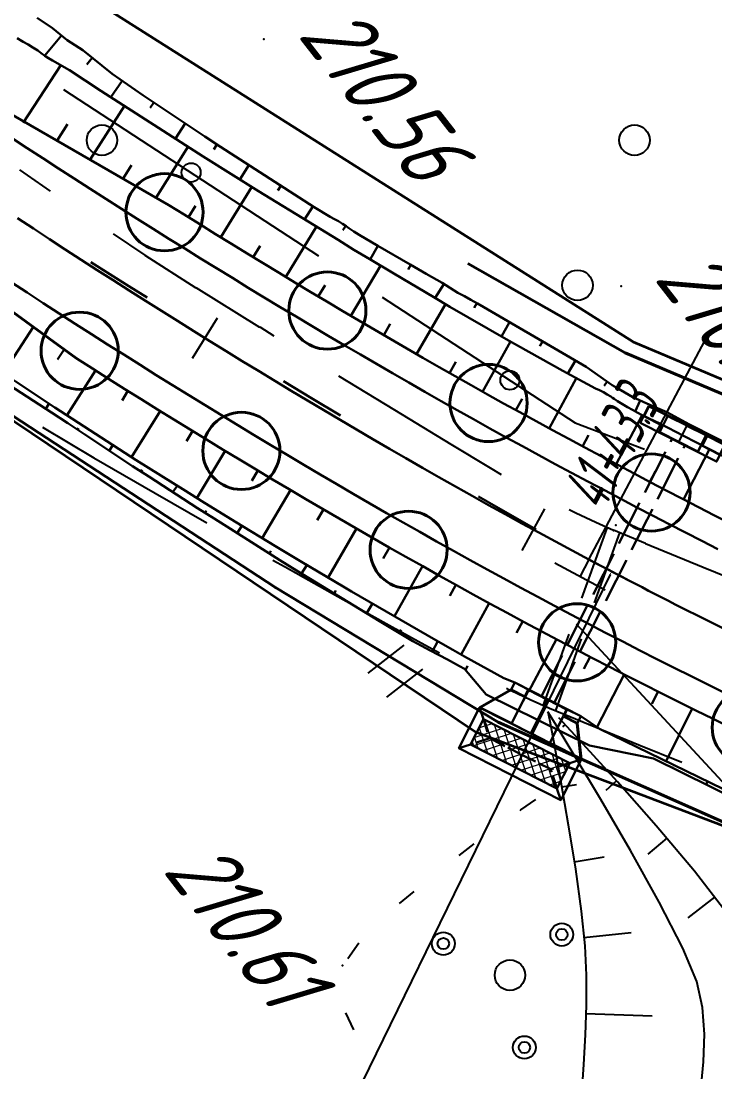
# Model space of a CAD drawing. Header units: millimetres. Extents: x -698 to 8131, y -704 to 4503.
# Drawn here: x 2949.7 to 2986.2, y 2641.9 to 2697.1 of the extents above; entities that cross this region are included whole.
import ezdxf
from ezdxf import colors
from ezdxf.entities.mleader import LeaderData, LeaderLine
from ezdxf.math import Vec2, Vec3

# ---------------------------------------------------------------- set-up
doc = ezdxf.new("R2010")
doc.units = ezdxf.units.MM
for name, pattern in [('ACAD_ISO02W100', [15, 12, -3]), ('CONTI', [0]), ('STROT', [1.7, 0.5, -1.2])]:
    doc.linetypes.add(name, pattern=pattern)
for name, color, linetype, lineweight in [('10', 1, 'Continuous', 35), ('КОПИЯ_ОСЬ_13_ОТКОСЫ', 7, 'Continuous', 30), ('Огражд-перила', 1, 'ограждение2', 40), ('ОСЬ_ВЕРХ_ПОКРЫТИЯ_ГРАНИЦЫ_ПОЛОС', 7, 'Continuous', 30), ('ОСЬ_ВЕРХ_ПОКРЫТИЯ_ОСЬ', 1, 'Continuous', 30), ('Трубы мет.', 7, 'ACAD_ISO02W100', 30)]:
    doc.layers.add(name, color=color, linetype=linetype, lineweight=lineweight)
for name, color, linetype in [('_Ростелеком', 6, 'Continuous'), ('OBRIVDEFAULT', 32, 'CONTI'), ('PI_OTDEFAULT', 172, 'CONTI'), ('PI_TTDEFAULT', 5, 'CONTI'), ('PLN_O', 7, 'CONTI'), ('SIT_LDEFAULT', 7, 'CONTI'), ('USLZNDEFAULT', 7, 'CONTI'), ('ZAPSKDEFAULT', 7, 'CONTI'), ('Выноски', 250, 'Continuous'), ('ОСЬ_ВЕРХ_ПОКРЫТИЯ_ПИКЕТЫ', 1, 'Continuous'), ('ОСЬ_ВЕРХ_ПОКРЫТИЯ_РАЗБИВКА_КРИВ', 1, 'Continuous'), ('разметка', 7, 'Continuous')]:
    doc.layers.add(name, color=color, linetype=linetype)
doc.styles.add('eskd', font='isocpeui.ttf', dxfattribs={"width": 1.2})
doc.styles.get("Standard").update_dxf_attribs({"font": 'isocpeui.ttf'})
doc.styles.add('STYLE1', font='isocpeui.ttf', dxfattribs={"width": 0.9})
doc.styles.add('ГОСТ', font='isocpeui.ttf', dxfattribs={"height": 4})
doc.linetypes.add('кабель_связи_проект.', pattern='A,10,-1,["/",STYLE1,S=3,R=0,X=0,Y=-1.5],-4.1', length=15.1)
doc.linetypes.add('ограждение2', pattern='A,0.25,-0.1,[132,ltypeshp.shx,S=0.1,R=0,X=-0.1,Y=0],-0.1,1', length=1.45)

# ---------------------------------------------------------------- blocks, each defined once
blk = doc.blocks.new('BL_2002')
at = {"color": 0}
blk.add_circle((0, 0), 0.8, dxfattribs=at)
blk = doc.blocks.new('BL_2011')
at = {"color": 0}
for p, q in [((0, 0), (0, 2.4)), ((1.6, 0), (1.6, 2.4))]:
    blk.add_line(p, q, dxfattribs=at)
blk = doc.blocks.new('BL_2009')
at = {"color": 0}
for centre, radius in [((0, 3.46), 0.6), ((0, 3.46), 0.3), ((0, 0), 0.8), ((-3.46, -1.74), 0.6), ((-3.46, -1.74), 0.3), ((3.46, -1.74), 0.6), ((3.46, -1.74), 0.3)]:
    blk.add_circle(centre, radius, dxfattribs=at)
blk = doc.blocks.new('A$C25637593')
at = {"layer": 'Трубы мет.', "linetype": 'Continuous', "lineweight": 0}
h = blk.add_hatch(dxfattribs=at)
h.set_pattern_fill('ANSI37', color=256, scale=64, angle=180, style=0)
h.set_pattern_definition([(225, (2253.20257066004, 3680.534823384369), (5.656854249492381, -5.65685424949238), []), (315, (2253.20257066004, 3680.534823384369), (5.65685424949238, 5.656854249492381), [])])
h.paths.add_polyline_path([(49.00000000008374, 51.00000000061475), (78.99999999875655, 50.99999999970208), (79.00000000240706, -51.00000000012856), (48.9999999990781, -51.00000000016774)])
at = {"layer": 'Трубы мет.', "linetype": 'Continuous'}
for points in [[(8, -39.00000000031527), (8, -39.00000000031527), (40.00000000093132, -60.00000000023283), (40.00000000093132, -60.00000000023283), (40.00000000001502, 59.99999999976717), (8.000000000931323, 38.99999999984961), (8.000000000931323, 38.99999999984961)], [(40, 60), (49.00000000093132, 50.99999999976717)], [(88, 59.99999999976717), (79, 50.99999999976717)], [(0, 38.99999999984961), (9.313225746154785e-10, 23), (0, -2.328306436538696e-10), (0, -23.00000000023283), (0, -39.00000000031527)], [(9.313225746154785e-10, 23), (8, 22.99999999976717), (8.000000000931323, 38.99999999984961), (0, 38.99999999984961)], [(9.313225746154785e-10, -23.00000000046566), (8, -23.00000000023283), (8.000000000931323, -39.00000000031527), (0, -39.00000000031527)], [(40.00000000093131, -60), (48.99999999999999, -51)], [(79.00000000093131, -51), (87.99999999906866, -60.00000000023283)]]:
    blk.add_lwpolyline(points, dxfattribs=at)
at = {"layer": 'Трубы мет.', "linetype": 'Continuous', "lineweight": 0}
for points in [[(38.99999999906868, 22.99999999976717), (39.00000000002917, 58.14764629918856), (9.00000000028802, 38.46014629887197), (9.000000000931323, 23)], [(9, -23.00000000023283), (9, -38.4601462997427), (39.00000000091716, -58.14764629969432), (39, -23)]]:
    blk.add_lwpolyline(points, close=True, dxfattribs=at)
at = {"layer": 'Трубы мет.', "linetype": 'Continuous'}
for points in [[(40.00000000001502, 59.99999999976717), (87.99999999999999, 59.99999999976717), (87.99999999906866, -60.00000000023282), (40.00000000093132, -60.00000000023283)], [(49.00000000008374, 50.99999999976717), (78.99999999993014, 50.99999999976717), (78.99999999913851, -51.00000000023282), (49.0000000008626, -51.00000000023283)]]:
    blk.add_lwpolyline(points, close=True, dxfattribs=at)
at = {"layer": 'Трубы мет.', "ltscale": 1.2}
for points in [[(49.00000000093132, 50.99999999976717), (64, 35.99999999976717)], [(79, 50.99999999976717), (64, 35.99999999976717)], [(64.00000000002451, 35.99999999979168), (64.00000000090681, -35.99999999979166)], [(48.99999999999999, -51), (64.00000000093131, -35.99999999976717)], [(64.00000000093131, -35.99999999976717), (79.00000000093131, -51)]]:
    blk.add_lwpolyline(points, dxfattribs=at)
at = {"layer": 'Трубы мет.', "linetype": 'Continuous', "lineweight": 0}
for points in [[(1, 21.99999999976717), (39, 21.99999999953434)], [(1, 21.99999999976717), (1, 0.4999999997671694)], [(39, 0.4999999997671694), (39, 21.99999999953434)], [(1, 0.4999999997671694), (39, 0.4999999997671694)], [(1, -0.5000000002328306), (39, -0.5000000004656613)], [(1, -0.5000000002328306), (1, -22.00000000023283)], [(39, -22.00000000023283), (39, -0.5000000004656613)], [(1, -22.00000000023283), (39, -22.00000000023283)]]:
    blk.add_lwpolyline(points, dxfattribs=at)
blk = doc.blocks.new('A$C2E0C0355')
at = {"lineweight": 30, "ltscale": 7}
blk.add_blockref('A$C25637593', (0, 2.328306436538696e-10), dxfattribs=at)
blk = doc.blocks.new('A$C76A07AE2')
at = {"layer": 'Трубы мет.', "linetype": 'Continuous', "lineweight": 0}
for p, q in [((-18.87840647692792, 44.19905516544122), (-8, 44.19905516544122)), ((-18.87840647692792, 44.19905516544122), (-18.87840647692792, 23)), ((-4, 45), (-1.31115583286828, 45)), ((-18.87840647692792, 23), (0, 23)), ((-18.87840647692792, 22.12580779610971), (-0.8784064769279212, 22.12580779610971)), ((-18.87840647692792, 22.12580779610971), (-18.87840647692792, 21.83810993243969)), ((-0.8784064769279212, 22.12580779610971), (-0.8784064769279212, 0.5)), ((-18.87840647692792, 21.83810993243969), (-18.87840647692792, 0.5)), ((-18.87840647692792, -0.5), (-18.87840647692792, -20.47289158750209)), ((-0.8784064769279212, -0.5), (-0.8784064769279212, -20.47289158750209)), ((-18.87840647692792, -20.47289158750209), (-18.87840647692792, -22.01799220702105)), ((-18.87840647692792, -22.01799220702105), (-0.8784064769279212, -22.01799220702105)), ((-0.8784064769279212, -20.47289158750209), (-0.8784064769279212, -22.01799220702105)), ((-18.87840647692792, -23), (0, -23)), ((-18.87840647692792, -23), (-18.87840647692792, -44.07454179760407)), ((-18.87840647692792, -44.07454179760407), (-8, -44.07454179760407))]:
    blk.add_line(p, q, dxfattribs=at)
at = {"layer": 'Трубы мет.', "linetype": 'Continuous'}
blk.add_lwpolyline([(-20, -45), (0, -45), (0, 45), (-20, 45)], close=True, dxfattribs=at)
for points in [[(-8, 45), (-8, 23), (0, 23)], [(-8, -45), (-8, -23), (0, -23)]]:
    blk.add_lwpolyline(points, dxfattribs=at)
at = {"layer": 'Трубы мет.', "linetype": 'Continuous', "lineweight": 0}
for points in [[(-18.87840647692792, 0.5), (-0.8784064769279212, 0.5)], [(-18.87840647692792, -0.5), (-0.8784064769279212, -0.5)]]:
    blk.add_lwpolyline(points, dxfattribs=at)
blk = doc.blocks.new('7')
at = {"layer": 'Огражд-перила', "linetype": 'Continuous'}
blk.add_circle((0, 0), 2.027904030661224, dxfattribs=at)

msp = doc.modelspace()

# ---------------------------------------------------------------- linework, layer by layer
at = {"linetype": 'Continuous'}
msp.add_lwpolyline([(2978.860089193555, 2665.424258877668), (3025.068612499619, 2615.546633140329), (3025.068612499619, 2615.546633140329)], dxfattribs=at)
at = {"layer": '10'}
for points in [[(2141.803295611162, 3408.073940917063), (2216.553295611162, 3392.803940916579), (2263.273295610901, 3383.663940916914), (2327.333295610957, 3370.89394091643), (2327.943295611292, 3376.593940916616), (2354.993295611106, 3366.483940916281), (2380.913295611032, 3351.073940917063), (2408.593295611199, 3327.213940916728), (2444.313295610938, 3286.753940916765), (2473.713295611311, 3241.113940916169), (2495.673295611274, 3193.463940916728), (2512.753295610883, 3149.973940916504), (2512.753295610883, 3149.973940916504), (2597.503295610883, 3024.693940916244), (2712.633295611236, 2889.223940916504), (2781.313295610938, 2835.203940916952), (2837.993295611106, 2782.753940916765), (2867.963295611311, 2764.363940916169), (2948.253295610883, 2701.493940916989), (2981.853295610976, 2680.243940916989), (3061.583295610957, 2646.563940916355), (3212.79329561092, 2609.873940916877)], [(3171.833295610957, 2595.073940917063), (3065.79329561092, 2626.563940916355), (3019.843295611199, 2642.183940916467), (2980.383295611236, 2657.153940916206), (2973.563295610938, 2659.733940916281), (2927.753295610883, 2690.533940916095), (2883.113295611218, 2723.713940916728), (2881.54329561092, 2716.903940916206), (2871.693295611292, 2724.983940916281)]]:
    msp.add_lwpolyline(points, dxfattribs=at)
at = {"layer": '_Ростелеком', "linetype": 'кабель_связи_проект.', "lineweight": 40, "ltscale": 0.25}
for points in [[(2688.572642746198, 2886.445778901834), (2711.713444104234, 2861.188269135687), (2739.291897689158, 2837.976996081095), (2768.773295610901, 2816.913940916914), (2808.291980205502, 2780.666590470034), (2838.668553487098, 2753.147800918814), (2871.281934097662, 2729.326808917481), (2883.113295603214, 2723.713940882269), (2900.322511563185, 2710.922682285454), (2935.881146656777, 2685.069242986064), (2963.046174500914, 2667.327102875482), (2963.046174500914, 2667.327102875482), (2974.751997203644, 2660.252597970102), (2989.848816594857, 2653.5629918763), (3003.668639119182, 2648.320144862082), (3019.843295611199, 2642.183940916467), (3065.793295610105, 2626.563940916355), (3149.948534668647, 2601.572914154414)], [(2973.161240265114, 2684.343727111961), (2981.432840331216, 2679.662150302116), (3014.000885889682, 2665.876161889318), (3061.58329561087, 2646.563940916355)]]:
    msp.add_lwpolyline(points, dxfattribs=at)
at = {"layer": 'OBRIVDEFAULT', "color": 32}
for p, q in [((2977.379031611074, 2660.799675916467, 210.19), (2977.469031611041, 2660.309677916724, 210.218)), ((2977.469031611041, 2660.309677916724, 210.218), (2977.719031611041, 2658.999672916863, 210.292)), ((2979.22903161105, 2659.109673916507, 210.817), (2977.949031611022, 2660.479676916409, 210.891)), ((2978.279031611039, 2660.129677917022), (2978.149031611034, 2660.00967491712)), ((2977.719031611041, 2658.999672916863, 210.292), (2978.059031611067, 2657.09967191625, 210.399)), ((2981.029031611039, 2657.129677917022, 210.712), (2979.22903161105, 2659.109673916507, 210.817)), ((2980.97903161105, 2657.179672916565), (2980.419031611053, 2656.669670917239)), ((2978.059031611067, 2657.09967191625, 210.399), (2978.439031611071, 2654.869675916765, 210.525)), ((2978.099031611046, 2656.859673916507), (2978.879031611074, 2656.989678916666)), ((2983.069031611076, 2654.819672917161, 210.59), (2981.029031611039, 2657.129677917022, 210.712)), ((2978.439031611071, 2654.869675916765, 210.525), (2978.819031611076, 2652.529671916883, 210.657)), ((2985.079031611027, 2652.429672916565, 210.468), (2983.069031611076, 2654.819672917161, 210.59)), ((2983.619031611064, 2654.169670917239), (2982.629031611074, 2653.329674917418)), ((2978.75903161102, 2652.919670917239), (2980.339031611036, 2653.179672916565)), ((2978.819031611076, 2652.529671916883, 210.657), (2979.119031611064, 2650.329674917418, 210.78)), ((2986.779031611039, 2650.219673916843, 210.358), (2985.079031611027, 2652.429672916565, 210.468)), ((2986.129031611074, 2651.059677916724), (2984.72903161105, 2649.979676916409)), ((2979.119031611064, 2650.329674917418, 210.78), (2979.309031611067, 2648.50967491712, 210.882)), ((2979.25903161102, 2648.94967791732), (2981.75903161102, 2649.209671916585)), ((2979.309031611067, 2648.50967491712, 210.882), (2979.379031611074, 2646.959671916585, 210.822)), ((2979.379031611074, 2646.959671916585, 210.822), (2979.379031611074, 2645.399674916785, 210.761)), ((2979.379031611074, 2645.399674916785, 210.761), (2979.329031611027, 2643.839676916744, 210.7)), ((2979.369031611064, 2644.94967791732), (2982.849031611046, 2644.839676916744)), ((2979.329031611027, 2643.839676916744, 210.7), (2979.23903161106, 2642.269676916446, 210.64)), ((2979.23903161106, 2642.269676916446, 210.64), (2979.149031611034, 2640.709671916585, 210.579))]:
    msp.add_line(p, q, dxfattribs=at)
at = {"layer": 'PI_TTDEFAULT', "color": 5}
for p in [(2962.439031611071, 2696.139672916528, 210.563), (2981.22903161105, 2683.169670917239, 210.76), (2980.939031611071, 2670.609673916507, 210.624), (2980.819031611076, 2670.329674917418, 211.06), (2966.579031611027, 2647.469673916843, 210.614)]:
    msp.add_point(p, dxfattribs=at)
at = {"layer": 'PLN_O'}
for p, q in [((2951.909031611043, 2693.489678916666), (2965.319031611076, 2684.75967491712)), ((2968.669031611053, 2682.579674917418), (2978.809031611067, 2675.979676916409)), ((2978.809031611067, 2675.979676916409), (2982.449031611022, 2674.59967191625))]:
    msp.add_line(p, q, dxfattribs=at)
for centre in [(2958.619031611064, 2689.129677917022), (2975.379031611074, 2678.219673916843)]:
    msp.add_circle(centre, 0.5, dxfattribs=at)
at = {"layer": 'SIT_LDEFAULT', "color": 7}
for p, q in [((2951.22903161105, 2688.149674916785), (2949.609031611055, 2689.279671916883)), ((2956.209031611032, 2684.789673917141), (2954.539031611048, 2685.909676917042)), ((2958.889031611025, 2683.059677916724), (2956.209031611032, 2684.779671916883)), ((2962.22903161105, 2680.989678916666), (2958.889031611025, 2683.069672917161)), ((2962.97903161105, 2680.539673917141), (2962.23903161106, 2680.999672916863)), ((2969.319031611076, 2676.649674916785), (2966.379031611074, 2678.439675917063)), ((2972.289031611048, 2674.84967191625), (2969.319031611076, 2676.649674916785)), ((2950.799031611057, 2675.749672916863), (2953.499031611069, 2674.149674916785)), ((2974.349031611046, 2673.59967191625), (2972.289031611048, 2674.84967191625)), ((2953.499031611069, 2674.149674916785), (2956.719031611041, 2672.289673917141)), ((2974.929031611062, 2673.249672916863), (2974.349031611046, 2673.59967191625)), ((2956.719031611041, 2672.289673917141), (2959.439031611071, 2670.729676916409)), ((2978.839031611036, 2671.239678916666), (2978.48903161106, 2671.419670917239)), ((2979.889031611025, 2670.739678916666), (2978.839031611036, 2671.239678916666)), ((2979.159031611043, 2666.769676916446), (2980.48903161106, 2670.44967791732)), ((2980.819031611076, 2670.329674917418), (2979.889031611025, 2670.739678916666)), ((2979.819031611076, 2666.529671916883), (2981.149031611034, 2670.209671916585)), ((2982.499031611069, 2669.639672916528), (2980.819031611076, 2670.339676916744)), ((2985.539031611048, 2668.379677917022), (2982.499031611069, 2669.629677917022)), ((2962.919031611053, 2668.769676916446), (2963.559031611067, 2668.409676917042)), ((2963.559031611067, 2668.409676917042), (2966.609031611055, 2666.69967791732)), ((2987.679031611062, 2667.50967491712), (2985.539031611048, 2668.379677917022)), ((2966.609031611055, 2666.709671916585), (2969.029031611039, 2665.359673916507)), ((2969.029031611039, 2665.34967191625), (2970.549031611057, 2664.50967491712)), ((2970.549031611057, 2664.50967491712), (2971.519031611029, 2663.979676916409)), ((2977.129031611074, 2661.119675916765), (2978.48903161106, 2664.879677917022)), ((2977.789031611048, 2660.879677917022), (2979.149031611034, 2664.639672916528)), ((2971.519031611029, 2663.979676916409), (2971.669031611053, 2663.899674916785)), ((2975.199031611022, 2662.039673917141), (2975.449031611022, 2661.909676917042)), ((2975.449031611022, 2661.919670917239), (2976.449031611022, 2661.44967791732)), ((2976.449031611022, 2661.44967791732), (2977.459031611032, 2660.999672916863)), ((2977.75903161102, 2660.179672916565), (2977.379031611074, 2660.799675916467)), ((2977.459031611032, 2660.999672916863), (2979.209031611032, 2660.269676916446)), ((2978.75903161102, 2658.529671916883), (2977.75903161102, 2660.179672916565)), ((2979.209031611032, 2660.269676916446), (2982.159031611043, 2659.059677916724)), ((2982.159031611043, 2659.069672917161), (2984.419031611053, 2658.149674916785)), ((2980.159031611043, 2656.19967791732), (2978.75903161102, 2658.529671916883)), ((2975.959031611032, 2655.649674916785), (2976.73903161106, 2656.189675917063)), ((2981.719031611041, 2653.50967491712), (2980.159031611043, 2656.19967791732)), ((2975.919031611053, 2655.619675916765), (2975.959031611032, 2655.649674916785)), ((2972.709031611032, 2653.249672916863), (2973.499031611069, 2653.859673916507)), ((2983.22903161105, 2650.799675916467), (2981.719031611041, 2653.50967491712)), ((2969.579031611027, 2650.739678916666), (2970.349031611046, 2651.369675916765)), ((2984.469031611041, 2648.389672916528), (2983.22903161105, 2650.799675916467)), ((2966.849031611046, 2647.84967191625), (2967.429031611062, 2648.659676917042)), ((2985.209031611032, 2646.629677917022), (2984.469031611041, 2648.389672916528)), ((2985.50903161102, 2645.269676916446), (2985.209031611032, 2646.629677917022)), ((2985.609031611055, 2643.859673916507), (2985.50903161102, 2645.269676916446)), ((2967.179031611062, 2644.089676916744), (2966.749031611069, 2644.989678916666)), ((2985.559031611067, 2642.419670917239), (2985.609031611055, 2643.859673916507)), ((2985.419031611053, 2640.94967791732), (2985.559031611067, 2642.419670917239))]:
    msp.add_line(p, q, dxfattribs=at)
at = {"layer": 'КОПИЯ_ОСЬ_13_ОТКОСЫ'}
for points in [[(2950.525628512047, 2697.265908260975), (2951.334786837242, 2696.708405514393), (2952.097634737633, 2696.081849117908), (2952.929498140953, 2695.559380551014), (2954.460259859703, 2694.314415951404), (2955.266229097984, 2693.753800411854), (2956.077477877281, 2693.201706905994), (2957.704369967125, 2692.105698605213), (2959.335595553062, 2691.018288632069), (2960.154260103844, 2690.48010351244), (2965.09426254525, 2687.306031246815), (2965.933663790367, 2686.804993649158), (2966.148827974937, 2686.689042111072), (2966.361047213219, 2686.567795773182), (2966.570184176109, 2686.441323300037), (2966.776132052086, 2686.309700985584), (2966.908685152672, 2686.214905758533), (2967.17824692025, 2686.03169347826), (2967.453484957359, 2685.857132931385), (2968.434045260094, 2685.276589413319), (2970.125054781578, 2684.301079769764), (2970.972054903648, 2683.817070980701), (2971.816049044273, 2683.328705807362), (2972.643975680016, 2682.81351568285), (2972.987130587242, 2682.628670712147), (2973.328729097984, 2682.440964718494), (2973.668755953453, 2682.250420590076), (2974.00718063607, 2682.057053585682), (2978.549432222984, 2679.412522335682), (2979.388253634117, 2678.920159359608), (2980.746819918297, 2677.95991613451), (2981.006921236656, 2677.827729244862), (2981.842065279625, 2677.328583737049), (2982.727685396812, 2676.923966427479), (2983.621179049156, 2676.535782833729), (2984.824090426109, 2675.903031368885), (2987.548333590172, 2674.513840695057)], [(2949.477868502281, 2696.186654110584), (2949.706551973961, 2696.045243282947), (2949.793008272789, 2695.997689266834), (2950.049874727867, 2695.850602169666), (2950.302895968101, 2695.696984310779), (2950.551888888023, 2695.536934872303), (2950.738549654625, 2695.399331112537), (2950.929452364586, 2695.267670651112), (2951.124398653648, 2695.142075558338), (2951.323205416344, 2695.022667904529), (2952.231225435875, 2694.505761166248), (2953.878777926109, 2693.429352780018), (2959.256112520836, 2689.98188879076), (2962.165399019859, 2688.160866757069), (2965.09018844857, 2686.364846249256), (2966.346810763023, 2685.604035397205), (2967.171884005211, 2685.076638241444), (2968.010507052086, 2684.572106381092), (2969.273049776695, 2683.82409002367), (2971.380013888023, 2682.585122128162), (2972.214593355797, 2682.076470394764), (2975.182031099937, 2680.384369869862), (2978.166573946617, 2678.722641964588), (2979.879632418297, 2677.792679806385), (2980.08710617318, 2677.694825192127), (2980.29120773568, 2677.590149899158), (2980.49172348275, 2677.478760739002), (2980.688424532555, 2677.360764523182), (2980.778298800133, 2677.29959203783), (2980.861657564781, 2677.239319821033), (2981.031243746422, 2677.122864742908), (2981.204522555016, 2677.011963864002), (2981.381310885094, 2676.906754513416), (2981.561425631187, 2676.807328243885), (2981.815316622398, 2676.662705441151), (2982.072808687828, 2676.524567623768), (2982.333718722008, 2676.39302160326), (2983.300439303062, 2675.930527706776), (2984.506173555992, 2675.296280880604), (2987.232064669273, 2673.894410153065)], [(2949.477924055556, 2696.186681713123), (2949.706439680556, 2696.045202220935), (2949.793109602431, 2695.997716869373), (2950.049945539931, 2695.85062214281), (2950.302875227431, 2695.696935619373), (2950.551898664931, 2695.536901439685), (2950.738666243056, 2695.399328197498), (2950.929340071181, 2695.26761433031), (2951.124408430556, 2695.14212604906), (2951.323138899306, 2695.022619213123), (2952.231342024306, 2694.505773509998), (2953.878802961806, 2693.429357494373), (2959.256000227431, 2689.981847728748), (2962.165424055556, 2688.160802806873), (2965.090228743056, 2686.364904369373), (2966.346820539931, 2685.60404011156), (2967.171771711806, 2685.07669636156), (2968.010394758681, 2684.572057689685), (2969.273090071181, 2683.824132884998), (2971.380023664931, 2682.585119213123), (2972.214496321181, 2682.076452220935), (2975.182025618056, 2680.38431354906), (2978.166644758681, 2678.72269245531), (2979.879535383681, 2677.792638744373), (2980.087054914931, 2677.69486042406), (2980.291156477431, 2677.590124095935), (2980.491840071181, 2677.478795970935), (2980.688373274306, 2677.360753978748), (2980.778217024306, 2677.299596752185), (2980.861713118056, 2677.23929401781), (2981.031146711806, 2677.122838939685), (2981.204486555556, 2677.011999095935), (2981.381244368056, 2676.90677448656), (2981.561420149306, 2676.807287181873), (2981.815326399306, 2676.662755931873), (2982.072894758681, 2676.524572338123), (2982.333636946181, 2676.392980541248), (2983.300433821181, 2675.930578197498), (2984.506244368056, 2675.296300853748), (2987.232074446181, 2673.894445384998)], [(2951.794640963219, 2696.330712338123), (2950.924325411461, 2695.271096249256)], [(2949.793353743056, 2691.746374095935), (2951.770892805556, 2694.767736400623)], [(2953.414819185875, 2695.164666195545), (2953.126428072594, 2694.810067196522)], [(2954.995889132164, 2693.941842098865), (2954.40480942025, 2693.092103024158)], [(2953.303605557323, 2689.810762631852), (2955.114154524306, 2692.63724323656)], [(2956.649224703453, 2692.816521664295), (2956.456460421226, 2692.530373593006)], [(2951.56877826977, 2690.80827662177), (2952.124164289931, 2691.663488353748)], [(2958.30991501107, 2691.702027340565), (2957.789864962242, 2690.921906490955)], [(2956.771925802363, 2687.816501881141), (2958.457416243056, 2690.493932689685)], [(2959.976769869469, 2690.596787472401), (2959.805093233726, 2690.335633297596)], [(2955.037942639165, 2688.81353050578), (2955.483783430556, 2689.515905345935)], [(2961.658166353844, 2689.513802548084), (2961.181909029625, 2688.772576351795)], [(2960.176487896146, 2685.728594856482), (2961.801410383681, 2688.38675495531)], [(2963.340783541344, 2688.432686825428), (2963.182031099937, 2688.185608883533)], [(2958.480816261223, 2686.781476640288), (2958.856586164931, 2687.38529011156)], [(2965.023385470055, 2687.351563473377), (2964.586541597984, 2686.67166235033)], [(2963.59008702696, 2683.643554264825), (2965.209369368056, 2686.292638744373)], [(2966.743081514976, 2686.331299801502), (2966.596124117516, 2686.105546017322)], [(2961.880619648602, 2684.681850077729), (2962.251849836806, 2685.288976634998)], [(2968.439706270836, 2685.273324032459), (2968.028909151695, 2684.561203976307)], [(2967.018636571438, 2681.597518532682), (2968.579242414931, 2684.235265697498)], [(2970.17221969857, 2684.274125118885), (2970.036263888023, 2684.036194821033)], [(2965.301037182644, 2682.616367180045), (2965.661517805556, 2683.21780964281)], [(2971.904076998375, 2683.273926754627), (2971.449227755211, 2682.542939205799)], [(2970.470940842721, 2679.587995014298), (2971.986468977431, 2682.215490306873)], [(2973.633264010094, 2682.270485897694), (2973.492150728844, 2682.020600338612)], [(2950.314713545018, 2681.015491524856), (2948.744018071642, 2678.568214996863)], [(2968.741046287896, 2680.588460751023), (2969.087054914931, 2681.183507884998)], [(2975.363595430992, 2681.267258663807), (2974.931771700523, 2680.525528927479)], [(2951.936283011737, 2679.839304927882), (2951.599975102892, 2679.31516323905)], [(2973.944747127613, 2677.619143488962), (2975.416156477431, 2680.252599681873)], [(2977.092019503258, 2680.261002560291), (2976.948083346031, 2680.013756771717)], [(2947.210511073374, 2679.582901245128), (2951.447571620249, 2676.779617553722), (2955.728089198374, 2674.029678588878), (2958.316101893686, 2672.404007202159), (2959.181336268686, 2671.865127807628), (2960.918885096811, 2670.797134643566), (2963.100037440561, 2669.473709350597), (2964.412659510874, 2668.684402709972), (2966.611145838999, 2667.384109741222), (2967.051819667124, 2667.125198608409), (2971.484314784311, 2664.572159057628), (2972.374207362436, 2664.065506225597), (2972.996521815561, 2663.709121948253), (2975.061585292124, 2662.573196655284), (2975.628637547246, 2662.333199051354), (2979.105608190372, 2660.566655774746), (2980.090882167124, 2659.910843139659), (2986.610901698374, 2656.741592651378), (2988.444397792124, 2655.870743042003), (2989.373597010874, 2655.438431030284), (2990.307679042124, 2655.017410522472), (2991.330384120249, 2654.544876342784), (2992.605961993619, 2654.014369986165)], [(2978.819879000328, 2679.25377752367), (2978.425576632164, 2678.582032223377)], [(2953.598507950568, 2678.726531498279), (2952.085814946642, 2676.369484528113)], [(2972.204169878698, 2678.598871864524), (2972.537982649306, 2679.189123119373)], [(2948.079163417124, 2678.585403686534), (2951.284973963999, 2676.523880249034), (2952.133240565561, 2675.961319213878), (2952.980408534311, 2675.396377807628), (2955.532776698374, 2673.714248901378), (2956.389710292124, 2673.161880737316), (2958.958802088999, 2671.497146850597), (2959.822571620249, 2670.952957397472), (2960.684998378061, 2670.405716186534), (2963.281189784311, 2668.773514038097), (2964.149353846811, 2668.232498413097), (2968.514710292124, 2665.555374389659), (2970.276429042124, 2664.505264526378), (2971.177918299936, 2664.016006713878), (2972.088806971811, 2663.543472534191), (2972.718445643686, 2663.197830444347), (2972.992737635874, 2663.057876831066), (2974.125888578264, 2661.719502415653), (2979.558119717307, 2659.028832874406), (2982.925232753061, 2658.355789428722), (2987.431946620249, 2656.129348999034)], [(2977.44262487647, 2675.692315624241), (2978.875140852431, 2678.33792683031)], [(2955.296886175163, 2677.656937646825), (2954.984252446642, 2677.1545187078)], [(2980.483285372398, 2678.146180172596), (2980.333428805016, 2677.934159298572)], [(2975.691890446897, 2676.649629474763), (2976.017230696181, 2677.23734089281)], [(2982.217339937828, 2677.157135983143), (2981.95639938607, 2676.585984249744)], [(2950.974182948374, 2676.722244506847), (2951.140442713999, 2676.982742553722)], [(2956.994224102373, 2676.599222527031), (2955.490355962267, 2674.18235073905)], [(2980.966291973125, 2673.809429124143), (2982.333392805556, 2676.393224681873)], [(2984.032479708336, 2676.319443722401), (2983.935037081383, 2676.134186764393)], [(2952.643616542124, 2675.620987182628), (2952.700745448374, 2675.706741577159)], [(2958.696875046755, 2675.54971237402), (2958.370971196642, 2675.025856598425)], [(2985.80732101693, 2675.397568722401), (2985.493539278648, 2674.784394283924)], [(2979.201119598632, 2674.74526126511), (2979.516986555556, 2675.336217845935)], [(2954.312317713999, 2674.518570190441), (2954.507019862436, 2674.814102417003)], [(2960.409598528282, 2674.505868014093), (2958.911498540392, 2672.033180817175)], [(2984.505605657663, 2671.955932105105), (2985.868793196181, 2674.591100658435)], [(2955.985291346811, 2673.422622924816), (2956.049134120249, 2673.521744018566)], [(2962.125146015509, 2673.472457816038), (2961.801391118517, 2672.931618317175)], [(2982.73542442524, 2672.879343340318), (2983.033832258681, 2673.446935619373)], [(2957.664368495249, 2672.335953002941), (2957.884217128061, 2672.675308471691)], [(2963.846091562436, 2672.448241306614), (2962.354125493517, 2669.926247223425)], [(2959.345887049936, 2671.253250366222), (2959.417786463999, 2671.367325073253)], [(2965.572712896412, 2671.433387186523), (2965.248168462267, 2670.87766323905)], [(2961.036560878061, 2670.184707885753), (2961.282776698374, 2670.576370483409)], [(2967.304937861734, 2670.428270078409), (2965.820189946642, 2667.851906403113)], [(2969.043158593928, 2669.432995714392), (2968.717895024767, 2668.861183746863)], [(2962.729676112436, 2669.120193725597), (2962.811707362436, 2669.250747924816)], [(2964.427063807749, 2668.062393432628), (2964.702820643686, 2668.512710815441)], [(2970.787306016389, 2668.447958234843), (2969.314574712267, 2665.82199917655)], [(2966.132141932749, 2667.017105346691), (2966.224182948374, 2667.167129760753)], [(2972.537303795505, 2667.473574128147), (2972.213012212267, 2666.8869405828)], [(2967.836975917124, 2665.971328979503), (2968.155091151499, 2666.489761596691)], [(2974.293407928772, 2666.509966570098), (2972.822143071642, 2663.808937653113)], [(2976.055774208819, 2665.557378981408), (2975.728881352892, 2664.947731598425)], [(2969.549622401499, 2664.938553100597), (2969.653382167124, 2665.112686401378)], [(2971.291565760874, 2663.956985717784), (2971.581971034311, 2664.516617065441)], [(2977.824139005204, 2664.616278096247), (2976.362670415392, 2661.847633942175)], [(2979.598704863884, 2663.686775862384), (2979.271361821642, 2663.0568624578)], [(2973.060852870249, 2663.024734741222), (2973.152893885874, 2663.213577514659)], [(2981.379266954949, 2662.769006842892), (2979.952270024767, 2659.97922573905)], [(2983.166254938222, 2661.862753269408), (2982.847045415392, 2661.22727261405)], [(2984.958747304763, 2660.968483778793), (2983.594115727892, 2658.207619293738)], [(2983.899109706186, 2657.874649292003), (2983.924988612436, 2657.926895385753)], [(2985.692322596811, 2656.988785034191), (2985.771668299936, 2657.149429565441)]]:
    msp.add_lwpolyline(points, dxfattribs=at)
at = {"layer": 'КОПИЯ_ОСЬ_13_ОТКОСЫ', "lineweight": 40, "ltscale": 7}
for points in [[(2948.784717093591, 2692.409093022492), (2957.452619469017, 2687.425107613351)], [(2944.419946569562, 2685.29119234826), (2952.572855808792, 2679.377574236277)]]:
    msp.add_lwpolyline(points, dxfattribs=at)
at = {"layer": 'ОСЬ_ВЕРХ_ПОКРЫТИЯ_ГРАНИЦЫ_ПОЛОС', "linetype": 'Continuous'}
for points in [[(2986.31362123315, 2669.346901791315), (2985.459658079277, 2669.780196026113), (2984.607099253384, 2670.216246953379), (2983.755953654463, 2670.655050019879), (2982.906230166574, 2671.096600649092), (2982.057937658994, 2671.540894226316), (2981.211084980916, 2671.987926122878), (2980.345275012476, 2672.441109126579), (2979.480813399588, 2672.89718405265), (2978.61769359133, 2673.356115432601), (2977.755908713172, 2673.817867901321), (2976.895451570648, 2674.282406211044), (2976.036314653922, 2674.749695223901), (2975.178490141718, 2675.219699910056), (2974.321969905801, 2675.692385358881), (2973.466745514239, 2676.167716762196), (2972.612808236465, 2676.645659428235), (2971.760149046886, 2677.126178778853), (2970.908758628726, 2677.609240347665), (2970.058627378594, 2678.094809776317), (2969.20974541021, 2678.582852816354), (2968.362102558332, 2679.073335341323), (2967.515688382953, 2679.566223321628), (2966.670492173222, 2680.06148285247), (2965.826502951406, 2680.559080127772), (2964.983709476879, 2681.05898145787), (2964.142100249786, 2681.561153258342), (2963.301663515469, 2682.065562062111), (2962.462387268015, 2682.572174500819), (2961.624259254042, 2683.080957321595), (2960.787266976919, 2683.591877371218), (2959.95139770043, 2684.104901608225), (2959.116638452562, 2684.61999710105), (2958.282976029432, 2685.137131011259), (2957.450396999067, 2685.65627061497), (2956.618887705195, 2686.177383288886), (2955.788434270906, 2686.700436510291), (2954.959022602436, 2687.225397858914), (2954.130638393244, 2687.752235015068), (2953.30326712736, 2688.280915759649), (2952.476894083133, 2688.811407971341), (2951.651504336935, 2689.343679624755), (2950.8270827672, 2689.877698791358), (2950.003614057399, 2690.413433638546), (2949.181082700487, 2690.950852429639)], [(2986.99017972798, 2670.685660348419), (2986.140538255238, 2671.116761796321), (2985.29229400373, 2671.550605985481), (2984.445455828352, 2671.987188385013), (2983.600032565699, 2672.426504443545), (2982.756033041651, 2672.868549567792), (2981.909008799606, 2673.315672028955), (2981.043047155565, 2673.768934423249), (2980.182888065019, 2674.222739413526), (2979.32401545016, 2674.679412508528), (2978.466422637537, 2675.138918829296), (2977.610102637924, 2675.601223603036), (2976.755048140612, 2676.066292166855), (2975.901251529043, 2676.534089953784), (2975.048704876002, 2677.004582513269), (2974.197399948627, 2677.477735488821), (2973.347328222057, 2677.953514632914), (2972.498480872999, 2678.431885806057), (2971.650848783485, 2678.912814975861), (2970.804422547828, 2679.396268212382), (2969.95919248487, 2679.8822116816), (2969.115148626666, 2680.370611675229), (2968.272280731899, 2680.861434567865), (2967.430578288817, 2681.354646857042), (2966.590030513898, 2681.850215131562), (2965.750626363695, 2682.348106090124), (2964.912354535734, 2682.848286529217), (2964.075203468577, 2683.350723359879), (2963.239161348019, 2683.855383581627), (2962.404216112298, 2684.362234306667), (2961.570355453869, 2684.871242742199), (2960.737566830698, 2685.382376193214), (2959.905837454067, 2685.895602078322), (2959.07515430531, 2686.41088789716), (2958.245504141398, 2686.928201259259), (2957.452619469104, 2687.425107613351)]]:
    msp.add_lwpolyline(points, dxfattribs=at)
at = {"layer": 'ОСЬ_ВЕРХ_ПОКРЫТИЯ_ГРАНИЦЫ_ПОЛОС', "linetype": 'Continuous', "lineweight": 30}
for points in [[(2986.721649121688, 2661.772207476344), (2985.815398736731, 2662.21795907538), (2984.910639138185, 2662.666728855256), (2984.007380377812, 2663.118511833396), (2983.10563249076, 2663.573302989971), (2982.205405495237, 2664.031097269762), (2981.306709392598, 2664.491889592405), (2980.409554167321, 2664.955674830038), (2979.513949786624, 2665.422447838966), (2978.619906200465, 2665.892203428928), (2977.727443017813, 2666.364930597279), (2976.836635214471, 2666.840569646243), (2975.947489851058, 2667.319074838567), (2975.059998319039, 2667.800407523434), (2974.174151676581, 2668.284529199969), (2973.289940652749, 2668.771401523758), (2972.407355652967, 2669.260986308712), (2971.52638676328, 2669.753245517757), (2970.647023755349, 2670.248141275864), (2969.76925609094, 2670.745635857019), (2968.893072926954, 2671.245691696327), (2968.018463119943, 2671.748271376971), (2967.14541523047, 2672.253337634872), (2966.273917528209, 2672.76085336614), (2965.403957996334, 2673.270781614963), (2964.535524335943, 2673.783085577335), (2963.668603970951, 2674.297728604782), (2962.803184052163, 2674.814674198773), (2961.93925146225, 2675.333886006992), (2961.076792819766, 2675.855327836383), (2960.215794484122, 2676.37896362986), (2959.356242559346, 2676.904757488664), (2958.498122899202, 2677.432673658389), (2957.641421110942, 2677.962676527124), (2956.786122560085, 2678.49473063476), (2955.932212374571, 2679.028800660889), (2955.079675448904, 2679.564851425733), (2954.228496448943, 2680.102847898524), (2953.378659815489, 2680.642755182605), (2952.530149769, 2681.184538524743), (2951.68295031363, 2681.728163311403), (2950.837045241371, 2682.273595061298), (2949.992418136235, 2682.820799429115), (2949.149052378538, 2683.369742206443)], [(2986.97407226086, 2659.980191156413), (2986.061847431809, 2660.425111347023), (2985.151110653058, 2660.873069640394), (2984.241872040924, 2661.324061055813), (2983.334141695339, 2661.77808058742), (2982.427929704534, 2662.235123187449), (2981.523246132585, 2662.695183779258), (2980.620101033875, 2663.158257254544), (2979.718504440438, 2663.624338462163), (2978.818466366522, 2664.093422233272), (2977.919997198906, 2664.565503147576), (2977.023127949817, 2665.040564157214), (2976.127956992093, 2665.518532874208), (2975.234504363025, 2665.999356078129), (2974.342761933474, 2666.482994244579), (2973.452720551975, 2666.969408377219), (2972.564370732978, 2667.45855964176), (2971.677702671344, 2667.950409369688), (2970.792706240571, 2668.444919048954), (2969.909370999716, 2668.942050336074), (2969.02768619832, 2669.441765043098), (2968.147640781584, 2669.944025149714), (2967.269223399422, 2670.448792788345), (2966.392422398543, 2670.95603025626), (2965.517225837879, 2671.465700013708), (2964.643621494344, 2671.977764674607), (2963.771596858851, 2672.492187014926), (2962.901139146232, 2673.008929971751), (2962.032235303914, 2673.527956634905), (2961.164872005602, 2674.049230252538), (2960.299035667229, 2674.572714234847), (2959.434712446082, 2675.098372133594), (2958.5718882399, 2675.626167668175), (2957.710548705005, 2676.156064708862), (2956.85067924734, 2676.688027273077), (2955.992265033148, 2677.222019535634), (2955.135290997356, 2677.758005818497), (2954.279741836936, 2678.295950589847), (2953.42560202383, 2678.835818474326), (2952.572855808792, 2679.377574236277), (2952.533282955488, 2679.402841954637)]]:
    msp.add_lwpolyline(points, dxfattribs=at)
at = {"layer": 'ОСЬ_ВЕРХ_ПОКРЫТИЯ_ОСЬ'}
msp.add_lwpolyline([(2949.490040790281, 2686.732246367406), (2950.326372598172, 2686.184023097303), (2951.163839656734, 2685.637535621557), (2952.002458538502, 2685.092817352298), (2952.842245614467, 2684.549901819933), (2953.683217049771, 2684.008822675008), (2954.525388799919, 2683.4696136938), (2955.368776606678, 2682.932308776449), (2956.213395994148, 2682.396941946033), (2957.059262264424, 2681.863547351356), (2957.906390493727, 2681.332159276265), (2958.754795528241, 2680.802812121954), (2959.604491980097, 2680.2755404349), (2960.455494222833, 2679.75037887707), (2961.307816387756, 2679.227362250123), (2962.161472359343, 2678.706525490764), (2963.016475771108, 2678.187903667014), (2963.872840001646, 2677.671531978208), (2964.730578169712, 2677.157445766177), (2965.589703130643, 2676.645680504065), (2966.450227471816, 2676.136271802854), (2967.312163507935, 2675.629255415085), (2968.175523277363, 2675.124667226482), (2969.040318537029, 2674.622543265257), (2969.906560758731, 2674.12291969746), (2970.774261124045, 2673.625832829769), (2971.643430520364, 2673.131319111358), (2972.514079536302, 2672.639415124576), (2973.386218457212, 2672.150157599855), (2974.259857260438, 2671.663583407324), (2975.135005611248, 2671.179729558673), (2976.011672857907, 2670.698633203428), (2976.88986802723, 2670.220331636403), (2977.7695998201, 2669.744862292107), (2978.650876606573, 2669.272262746613), (2979.533706421664, 2668.802570716623), (2979.533706421664, 2668.802570716623, 0.010490531509), (2990.777109301378, 2663.143523191247)], format="xyb", dxfattribs=at)
at = {"layer": 'ОСЬ_ВЕРХ_ПОКРЫТИЯ_ПИКЕТЫ'}
for p, q in [((2958.682838039784, 2679.376041662093), (2960.000022261016, 2681.500900652405)), ((2976.020755004041, 2669.269923705753), (2977.215170722591, 2671.466141156997))]:
    msp.add_line(p, q, dxfattribs=at)
at = {"layer": 'ОСЬ_ВЕРХ_ПОКРЫТИЯ_РАЗБИВКА_КРИВ'}
for p, q in [((2979.533706421664, 2668.802570716623), (2985.62064003763, 2680.289486714784)), ((2979.533706421664, 2668.802570716623), (2979.065480758893, 2667.918961793329)), ((2977.740067374476, 2668.62130028769), (2980.39089414328, 2667.2166232999))]:
    msp.add_line(p, q, dxfattribs=at)
at = {"layer": 'разметка', "linetype": 'STROT', "lineweight": 30, "ltscale": 7}
msp.add_lwpolyline([(2531.623851373084, 3096.825841618847), (2551.971203114246, 3067.020469254028, 0.005429849887838796), (2568.107814681998, 3044.307978421595, 0.01189004537385402), (2568.107814681416, 3044.307978422526, 0.0006123680250216313), (2568.107814681009, 3044.307978422526, 0.01946663806365156), (2623.533997261975, 2974.61243140712, 0.00029212228464458), (2623.533997262208, 2974.61243140712), (2623.533997261859, 2974.612431408051), (2676.454425180351, 2913.518075506348, 0.01663758282477941), (2703.366740238145, 2883.936066599708, 0.02173619361086284), (2737.41976619575, 2853.380678828951), (2790.963573289589, 2808.072009748924, 0.01625038634135074), (2892.849694611699, 2727.387983164895), (2904.688146870632, 2718.623538916144, 0.0374981641388079), (2979.532959083144, 2668.803181048628, 0.01049213208376626), (2990.778058895919, 2663.143234309885, 0.03749886609030127), (3075.380704789879, 2632.709602468792), (3091.263976318112, 2627.877641844708), (3091.263976318054, 2627.877641844708, 0.001668622624001404), (3126.493579382417, 2617.209460221376), (3126.493579382446, 2617.209460222307)], format="xyb", dxfattribs=at)
at = {"layer": 'Трубы мет.', "ltscale": 0.2}
for points in [[(2977.032798766906, 2661.619787341129), (2983.899669548779, 2675.135396291647), (2983.899669548779, 2675.135396292578)], [(2977.701446967481, 2661.280067479383), (2984.568317749354, 2674.795676431764), (2984.568317749354, 2674.795676431764)]]:
    msp.add_lwpolyline(points, dxfattribs=at)

# ---------------------------------------------------------------- block references
at = {"layer": 'USLZNDEFAULT', "color": 7, "rotation": 307.9999999999999}
msp.add_blockref('BL_2009', (2975.379031611074, 2646.969673916843), dxfattribs=at)
at = {"layer": 'ZAPSKDEFAULT', "color": 7, "rotation": 307.9999999999999}
for name, p in [('BL_2002', (2953.929031611062, 2690.829674917418)), ('BL_2002', (2981.929031611062, 2690.829674917418)), ('BL_2002', (2978.932694611072, 2683.207759916927)), ('BL_2011', (2967.929031611062, 2662.829674917418))]:
    msp.add_blockref(name, p, dxfattribs=at)
at = {"layer": 'Огражд-перила', "linetype": 'Continuous', "rotation": 23.79722527089303}
for p in [(2957.218976548311, 2687.044091683026), (2965.782666634119, 2681.88013796616), (2952.756653273964, 2679.767105718288), (2974.254600561477, 2677.022760688472), (2961.261264059131, 2674.506807739991), (2982.822370157248, 2672.323421765264), (2970.050901487723, 2669.311586706113), (2978.911043870108, 2664.44987818427), (2988.040096712639, 2659.982954539504)]:
    msp.add_blockref('7', p, dxfattribs=at)
at = {"layer": 'Трубы мет.', "lineweight": 30, "ltscale": 7}
for name, p, xscale, yscale, zscale, rotation in [('A$C76A07AE2', (2984.233993648833, 2674.965536360774), 0.05000000000000001, 0.05000000000000001, 0.05000000000000001, 243.0662582569743), ('A$C2E0C0355', (2977.367122868824, 2661.44992741305), 0.04999999999999999, 0.04999999999999999, 0.04999999999999999, 243.0662582568129)]:
    msp.add_blockref(name, p, dxfattribs=dict(at, xscale=xscale, yscale=yscale, zscale=zscale, rotation=rotation))

# ---------------------------------------------------------------- texts
at = {"layer": 'PI_OTDEFAULT', "color": 172, "style": 'eskd', "oblique": 10, "width": 0.8}
for s, p in [('210.56', (2964.169031611053, 2696.34967191625)), ('210.76', (2982.901803611012, 2683.568660916906)), ('210.61', (2957.072182611029, 2652.461842917051))]:
    msp.add_text(s, height=3.5, rotation=307.9999999999999, dxfattribs=at).set_placement(p)
at = {"layer": 'ОСЬ_ВЕРХ_ПОКРЫТИЯ_РАЗБИВКА_КРИВ', "width": 0.6}
msp.add_text('41+43.3', height=2.5, rotation=62.080818021189, dxfattribs=at).set_placement((2980.262466117032, 2671.245705855224))

# ---------------------------------------------------------------- leaders
at = {"layer": 'Выноски', "linetype": 'Continuous'}
ml = msp.add_multileader_mtext('Standard', dxfattribs=at)
ml.set_content('Ж/б труба, {\\Fgost|c204;%%C} 1,00 м, L-17,78м', color=256, style='ГОСТ')
ml.set_leader_properties()
ml.build(insert=Vec2(0, 0))
ml.multileader.update_dxf_attribs({"text_left_attachment_type": 5, "text_right_attachment_type": 5, "dogleg_length": 0, "arrow_head_size": 0.18})
ctx = ml.context
ctx.base_point, ctx.arrow_head_size, ctx.landing_gap_size, ctx.plane_origin, ctx.plane_x_axis, ctx.plane_y_axis = Vec3(2948.584607635732, 2602.440562447678), 0.18, 0, Vec3(3043.61024454887, 2544.117982839379), Vec3(0.88722998595668, -0.4613273805220211), Vec3(0.4613273805220211, 0.88722998595668)
ctx.left_attachment, ctx.right_attachment = 5, 5
notes = []
notes.append((ctx, [(1, (1, 1, 0), (2948.584607635732, 2602.440562447678), (0.9985734432135378, -0.05339549146378969), 0, [(0, [(2980.723318177412, 2668.175813329551)], 0, [])])]))
ctx.mtext.insert, ctx.mtext.text_direction, ctx.mtext.rotation, ctx.mtext.flow_direction = Vec3(2951.209458206829, 2607.4887044692), Vec3(0.88722998595668, -0.4613273805220211), 5.80369459437026, 5
for ctx, leaders in notes:
    for number, flags, end, landing, length, lines in leaders:
        leader = LeaderData()
        leader.index, (leader.has_last_leader_line, leader.has_dogleg_vector, leader.attachment_direction) = number, flags
        leader.last_leader_point, leader.dogleg_vector, leader.dogleg_length = Vec3(end), Vec3(landing), length
        for number, points, colour, breaks in lines:
            line = LeaderLine()
            line.index, line.vertices, line.color, line.breaks = number, Vec3.list(points), colors.encode_raw_color(colour), breaks
            leader.lines.append(line)
        ctx.leaders.append(leader)

doc.saveas('drawing.dxf')
